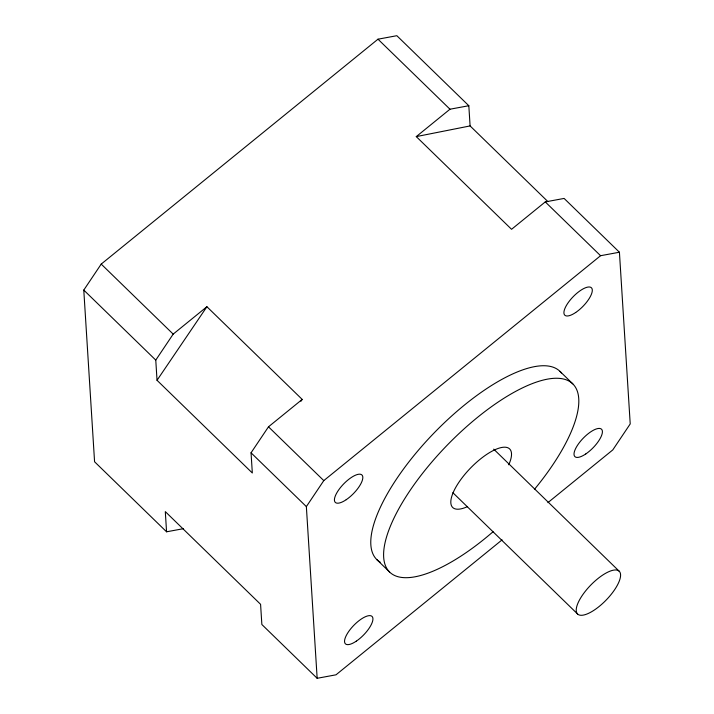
<?xml version="1.0" encoding="UTF-8"?>
<svg xmlns="http://www.w3.org/2000/svg" width="714" height="714" viewBox="0 0 714 714"><rect width="100%" height="100%" fill="white"/><g stroke="black" fill="none" stroke-linecap="round" stroke-linejoin="round"><path stroke-width="1.07" d="M183.32 528.699L166.567 531.805L94.578 461.771L83.779 290.08L101.21 264.091L377.992 39.19L396.841 35.7L468.821 105.726L470.098 125.923L547.915 201.625M302.201 399.421L268.482 426.811L251.051 452.801L252.328 472.998L157.035 380.294L155.768 360.106L173.19 334.116L206.908 306.725L302.201 399.421L300.951 401.259M502.076 539.873L336.008 674.81L317.159 678.3L306.36 506.601L323.79 480.611L600.572 255.71L619.422 252.229L630.221 423.92L612.79 449.909L547.924 502.62M157.035 380.294L206.908 306.725M619.422 252.229L564.114 198.43L545.273 201.91L511.563 229.301L416.271 136.606L449.981 109.215L468.821 105.726M416.271 136.606L470.098 125.923M377.992 39.19L449.981 109.215M545.273 201.91L600.572 255.71M559.981 371.387L572.824 383.882M493.704 449.142L619.225 571.245A29.845 10.737 -45.8 0 1 594.646 609.827A29.845 10.737 -45.8 0 1 581.357 596.815A29.845 10.737 -45.8 0 1 619.225 571.245M452.863 492.687L577.59 614.013M101.21 264.091L173.19 334.116M268.482 426.811L323.79 480.611M376.778 559.562L389.621 572.057M83.779 290.08L155.768 360.106M251.051 452.801L306.36 506.601M317.159 678.3L261.859 624.5L260.583 604.312L165.3 511.608L166.567 531.805M493.071 531.725A131.314 47.258 -45.8 0 1 386.64 536.669A131.314 47.258 -45.8 0 1 538.142 381.526A131.314 47.258 -45.8 0 1 534.429 489.376M467.581 506.574A40.841 14.699 -45.8 0 1 453.863 491.045A40.841 14.699 -45.8 0 1 494.168 450.106A40.841 14.699 -45.8 0 1 508.734 464.787M380.169 562.141A131.314 47.258 -45.8 0 1 432.559 434.54A131.314 47.258 -45.8 0 1 561.4 372.958M346.228 499.693A19.099 6.872 -45.8 0 0 361.953 475.006A19.099 6.872 -45.8 0 0 337.713 491.366A19.099 6.872 -45.8 0 0 346.228 499.693M356.331 641.136A19.099 6.872 -45.8 0 0 372.065 616.45A19.099 6.872 -45.8 0 0 347.825 632.809A19.099 6.872 -45.8 0 0 356.331 641.136M575.698 312.491A19.099 6.872 -45.8 0 0 591.433 287.796A19.099 6.872 -45.8 0 0 567.193 304.164A19.099 6.872 -45.8 0 0 575.698 312.491M585.801 453.934A19.099 6.872 -45.8 0 0 601.536 429.239A19.099 6.872 -45.8 0 0 577.296 445.607A19.099 6.872 -45.8 0 0 585.801 453.934"/></g></svg>
